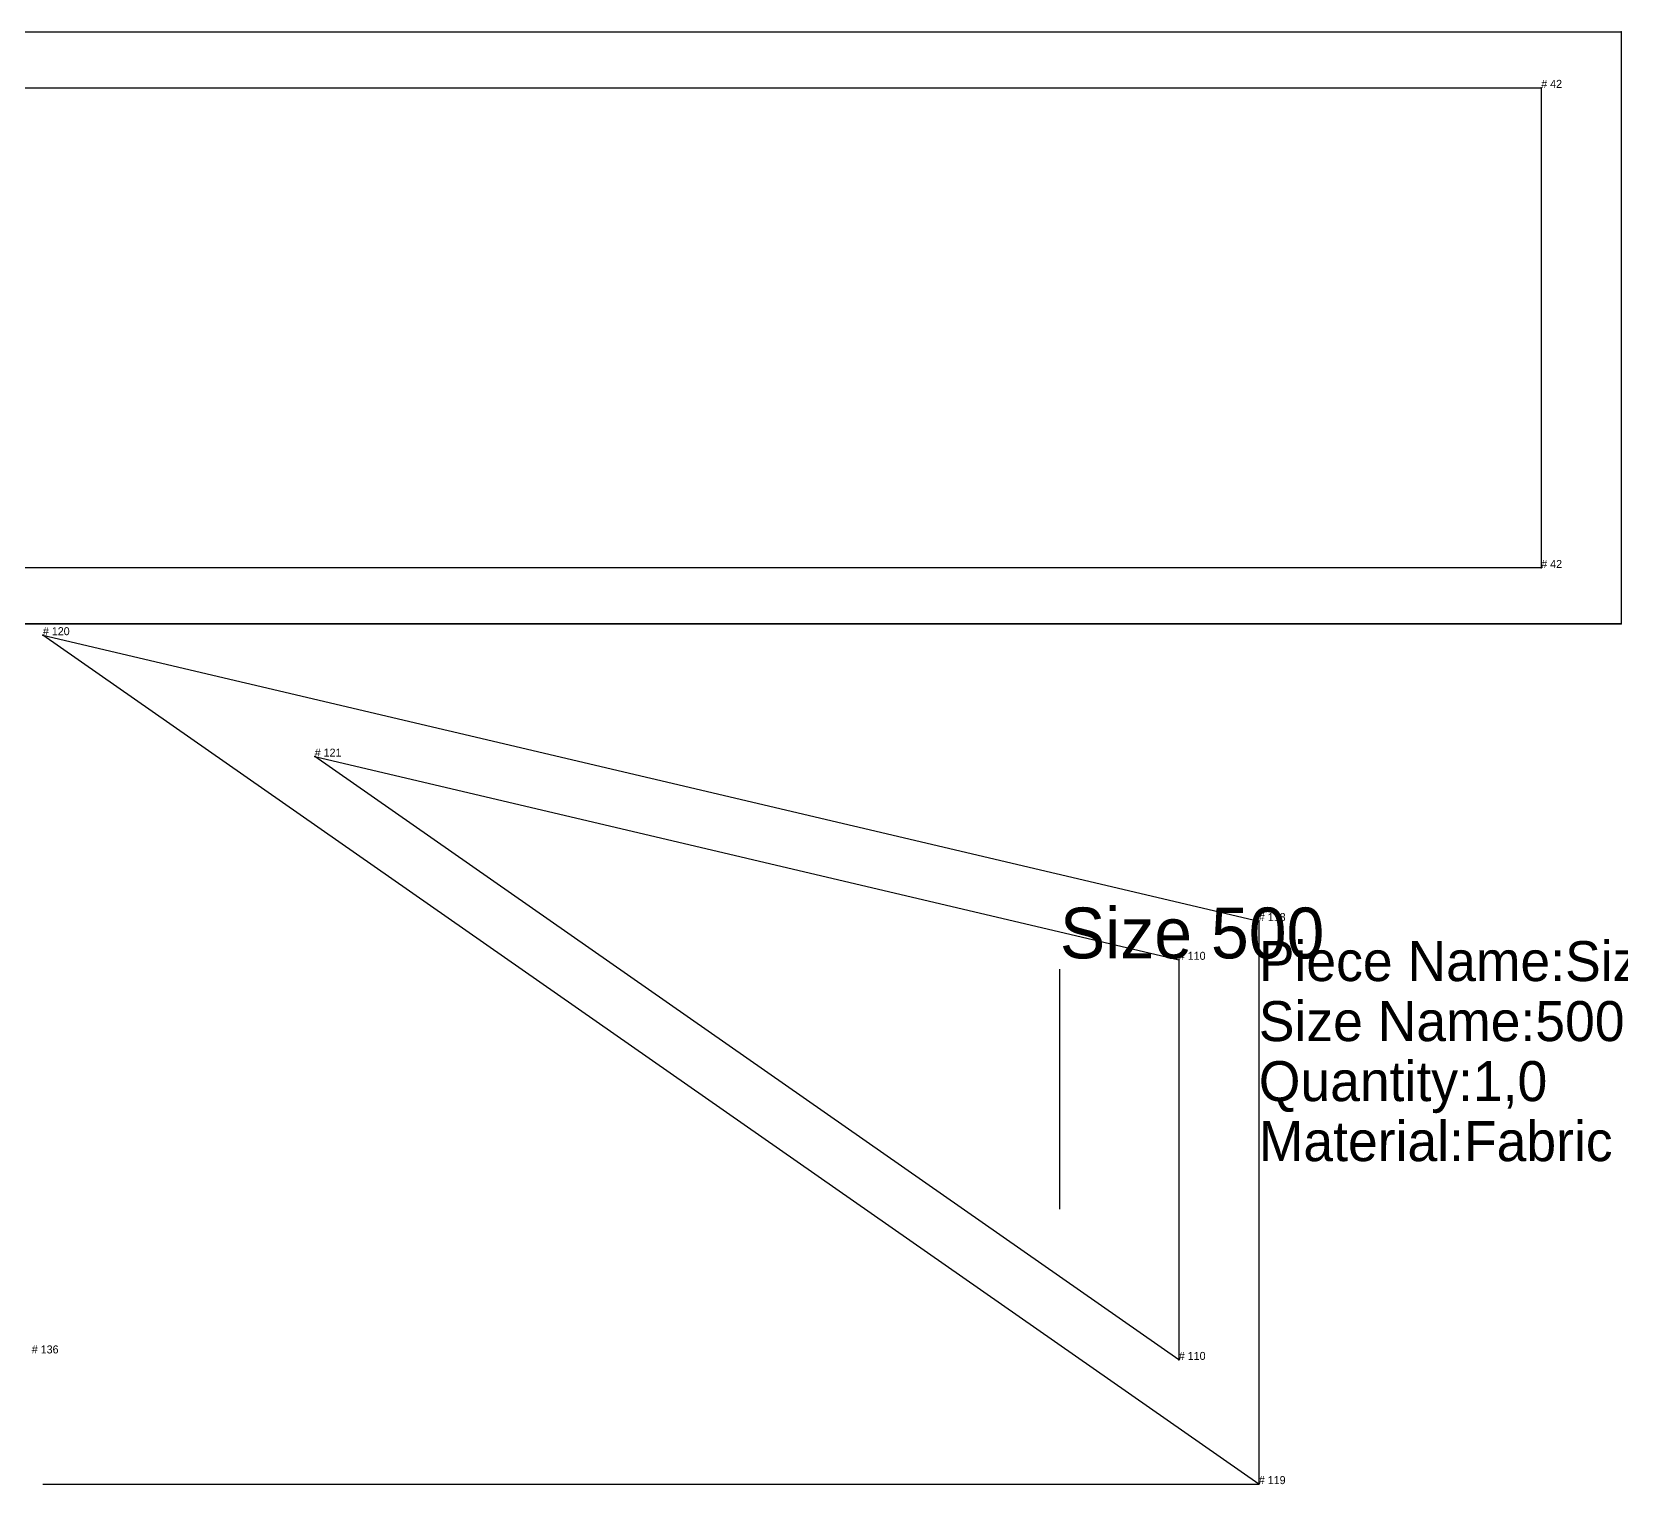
# Model space of a CAD drawing. Extents: x 0 to 1208, y -69 to 896.
# Drawn here: x 266.1 to 464.8, y 713.6 to 895.1 of the extents above; entities that cross this region are included whole.
import ezdxf

# ---------------------------------------------------------------- set-up
doc = ezdxf.new("R2010")
doc.units = 0
for name, color, linetype in [('1', 7, 'CONTINUOUS'), ('14', 7, 'CONTINUOUS'), ('15', 7, 'CONTINUOUS'), ('2', 7, 'CONTINUOUS'), ('5', 7, 'CONTINUOUS'), ('7', 7, 'CONTINUOUS'), ('84', 7, 'CONTINUOUS'), ('87', 7, 'CONTINUOUS')]:
    doc.layers.add(name, color=color, linetype=linetype)

# ---------------------------------------------------------------- blocks, each defined once
blk = doc.blocks.new('piece-114_s500_M')
at = {"layer": '1'}
blk.add_lwpolyline([(6.35, 895.09), (464.75, 895.09), (464.75, 821.08), (6.35, 821.08)], close=True, dxfattribs=at)
at = {"layer": '14'}
blk.add_lwpolyline([(16.35, 888.08), (454.76, 888.08), (454.76, 828.08), (16.35, 828.08)], close=True, dxfattribs=at)
at = {"layer": '2'}
for p in [(464.75, 895.09), (454.76, 888.08), (454.76, 828.08), (464.75, 821.08)]:
    blk.add_point(p, dxfattribs=at)
at = {"layer": '5'}
blk.add_line((6.35, 821.08), (464.75, 821.08), dxfattribs=at)
at = {"layer": '84'}
blk.add_lwpolyline([(6.35, 895.09), (464.75, 895.09), (464.75, 821.08), (6.35, 821.08)], close=True, dxfattribs=at)
at = {"layer": '87'}
blk.add_lwpolyline([(16.35, 888.08), (454.76, 888.08), (454.76, 828.08), (16.35, 828.08)], close=True, dxfattribs=at)
at = {"layer": '14'}
for p in [(454.76, 888.08), (454.76, 828.08)]:
    blk.add_text('# 42', height=1, dxfattribs=at).set_placement(p)
blk = doc.blocks.new('piece_Detail_3_s500_M')
at = {"layer": '1'}
blk.add_lwpolyline([(419.46, 783.95), (419.46, 713.59), (267.49, 819.68)], close=True, dxfattribs=at)
at = {"layer": '14'}
blk.add_lwpolyline([(409.46, 779.11), (409.46, 729.11), (301.46, 804.5)], close=True, dxfattribs=at)
at = {"layer": '2'}
for p in [(267.49, 819.68), (301.46, 804.5), (419.46, 783.95), (409.46, 779.11), (409.46, 729.11), (419.46, 713.59)]:
    blk.add_point(p, dxfattribs=at)
at = {"layer": '5'}
blk.add_line((267.49, 713.59), (419.46, 713.59), dxfattribs=at)
at = {"layer": '7'}
blk.add_line((394.6, 747.96), (394.6, 777.96), dxfattribs=at)
at = {"layer": '84'}
blk.add_lwpolyline([(419.46, 783.95), (419.46, 713.59), (267.49, 819.68)], close=True, dxfattribs=at)
at = {"layer": '87'}
blk.add_lwpolyline([(409.46, 779.11), (409.46, 729.11), (301.46, 804.5)], close=True, dxfattribs=at)
at = {"layer": '1'}
for s, height, p in [('# 120', 1, (267.49, 819.68)), ('# 118', 1, (419.46, 783.95)), ('Piece Name:Size_500_Piece_5_Detail_3_C', 5, (419.46, 776.45)), ('Size Name:500', 5, (419.46, 768.95)), ('Quantity:1,0', 5, (419.46, 761.45)), ('Material:Fabric', 5, (419.46, 753.95)), ('# 119', 1, (419.46, 713.59))]:
    blk.add_text(s, height=height, dxfattribs=at).set_placement(p)
at = {"layer": '14'}
for s, p in [('# 121', (301.46, 804.5)), ('# 110', (409.46, 779.11)), ('# 110', (409.46, 729.11))]:
    blk.add_text(s, height=1, dxfattribs=at).set_placement(p)
at = {"layer": '15'}
blk.add_text('Size 500', height=6.35, dxfattribs=at).set_placement((394.6, 779.29))
blk = doc.blocks.new('piece_Sleeve_2_s500_M')
at = {"layer": '1'}
blk.add_text('# 136', height=1, dxfattribs=at).set_placement((266.1, 729.92))

msp = doc.modelspace()

# ---------------------------------------------------------------- block references
at = {"layer": '1'}
for name in ['piece-114_s500_M', 'piece_Sleeve_2_s500_M', 'piece_Detail_3_s500_M']:
    msp.add_blockref(name, (0, 0), dxfattribs=at)

doc.saveas('drawing.dxf')
